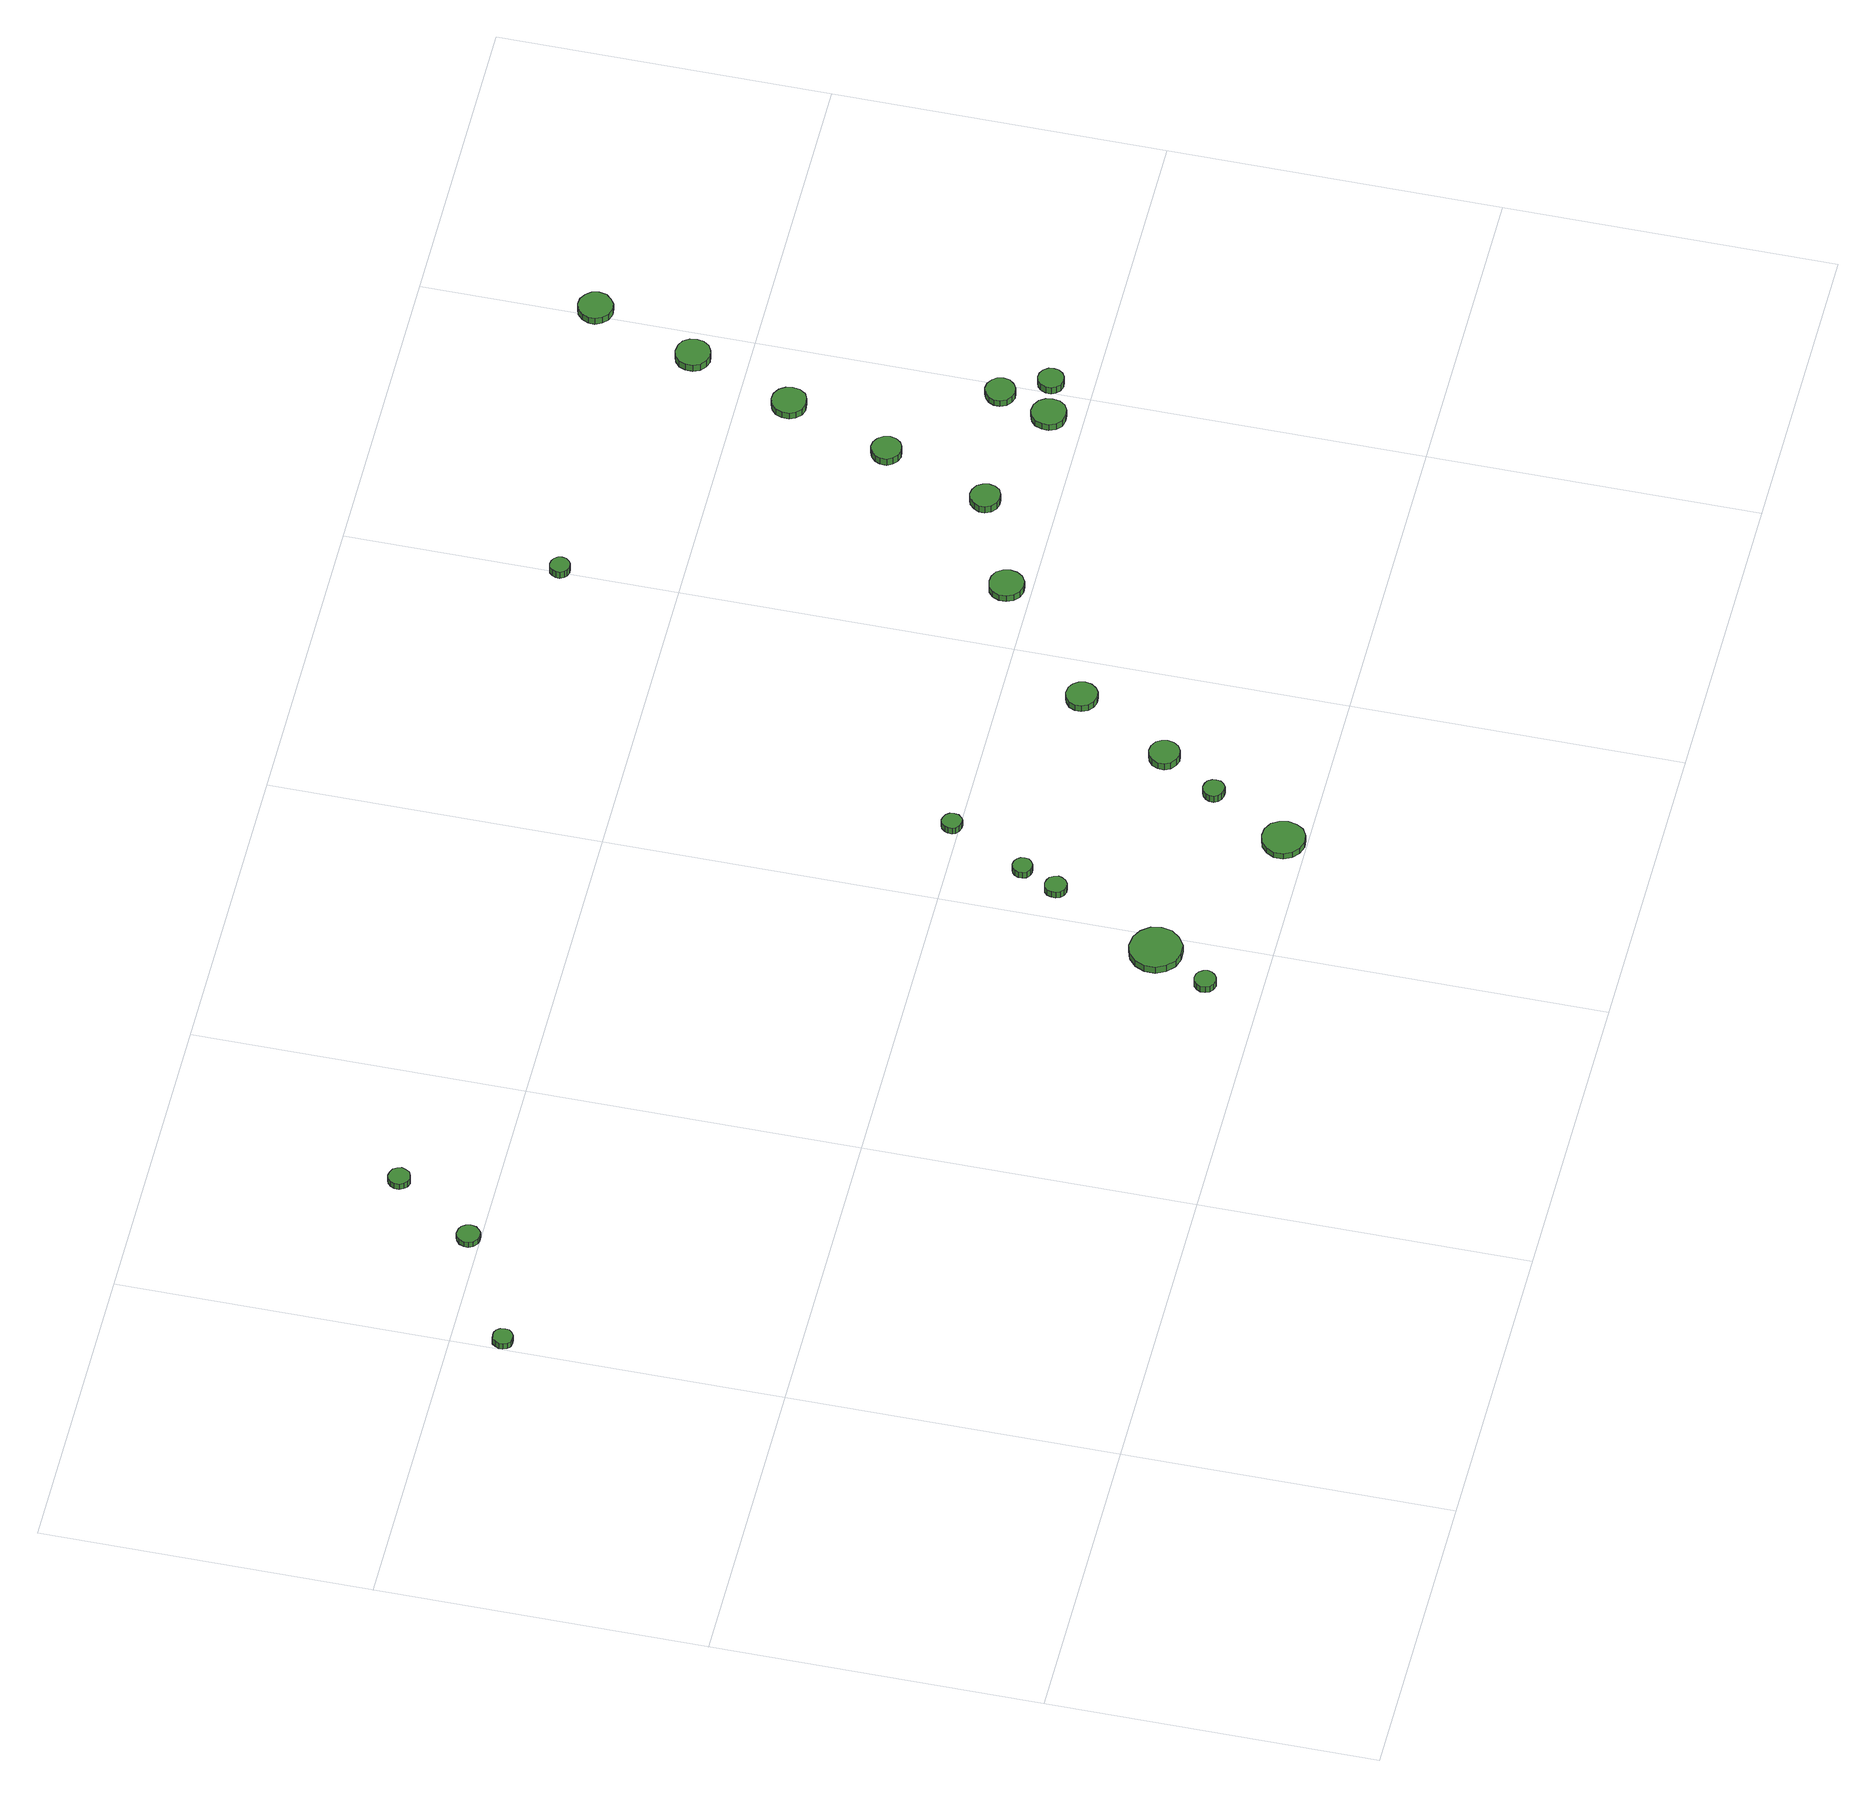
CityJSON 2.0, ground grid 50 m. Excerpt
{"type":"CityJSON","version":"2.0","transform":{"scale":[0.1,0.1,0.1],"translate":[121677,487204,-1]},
"CityObjects":{
"tree1":{"type":"SolitaryVegetationObject","attributes":{"function":"something"},"geometry":[{"type":"MultiSurface","lod":"1","boundaries":[[[0,1,2,3,4,5,6,7,8,9,10,11,12,13,14]],[[15,16,17,18,19,20,21,22,23,24,25,26,27,28,29]],[[0,29,28,1]],[[1,28,27,2]],[[2,27,26,3]],[[3,26,25,4]],[[4,25,24,5]],[[5,24,23,6]],[[6,23,22,7]],[[7,22,21,8]],[[8,21,20,9]],[[9,20,19,10]],[[10,19,18,11]],[[11,18,17,12]],[[12,17,16,13]],[[13,16,15,14]],[[14,15,29,0]]]}]},
"tree2":{"type":"SolitaryVegetationObject","attributes":{"function":"something"},"geometry":[{"type":"MultiSurface","lod":"1","boundaries":[[[30,31,32,33,34,35,36,37,38,39,40,41,42,43,44]],[[45,46,47,48,49,50,51,52,53,54,55,56,57,58,59]],[[30,59,58,31]],[[31,58,57,32]],[[32,57,56,33]],[[33,56,55,34]],[[34,55,54,35]],[[35,54,53,36]],[[36,53,52,37]],[[37,52,51,38]],[[38,51,50,39]],[[39,50,49,40]],[[40,49,48,41]],[[41,48,47,42]],[[42,47,46,43]],[[43,46,45,44]],[[44,45,59,30]]]}]},
"tree3":{"type":"SolitaryVegetationObject","attributes":{"function":"something"},"geometry":[{"type":"MultiSurface","lod":"1","boundaries":[[[60,61,62,63,64,65,66,67,68,69,70,71,72,73,74]],[[75,76,77,78,79,80,81,82,83,84,85,86,87,88,89]],[[60,89,88,61]],[[61,88,87,62]],[[62,87,86,63]],[[63,86,85,64]],[[64,85,84,65]],[[65,84,83,66]],[[66,83,82,67]],[[67,82,81,68]],[[68,81,80,69]],[[69,80,79,70]],[[70,79,78,71]],[[71,78,77,72]],[[72,77,76,73]],[[73,76,75,74]],[[74,75,89,60]]]}]},
"tree4":{"type":"SolitaryVegetationObject","attributes":{"function":"something"},"geometry":[{"type":"MultiSurface","lod":"1","boundaries":[[[90,91,92,93,94,95,96,97,98,99,100,101,102,103,104]],[[105,106,107,108,109,110,111,112,113,114,115,116,117,118,119]],[[90,119,118,91]],[[91,118,117,92]],[[92,117,116,93]],[[93,116,115,94]],[[94,115,114,95]],[[95,114,113,96]],[[96,113,112,97]],[[97,112,111,98]],[[98,111,110,99]],[[99,110,109,100]],[[100,109,108,101]],[[101,108,107,102]],[[102,107,106,103]],[[103,106,105,104]],[[104,105,119,90]]]}]},
"tree5":{"type":"SolitaryVegetationObject","attributes":{"function":"something"},"geometry":[{"type":"MultiSurface","lod":"1","boundaries":[[[120,121,122,123,124,125,126,127,128,129,130,131,132,133,134]],[[135,136,137,138,139,140,141,142,143,144,145,146,147,148,149]],[[120,149,148,121]],[[121,148,147,122]],[[122,147,146,123]],[[123,146,145,124]],[[124,145,144,125]],[[125,144,143,126]],[[126,143,142,127]],[[127,142,141,128]],[[128,141,140,129]],[[129,140,139,130]],[[130,139,138,131]],[[131,138,137,132]],[[132,137,136,133]],[[133,136,135,134]],[[134,135,149,120]]]}]},
"tree6":{"type":"SolitaryVegetationObject","attributes":{"function":"something"},"geometry":[{"type":"MultiSurface","lod":"1","boundaries":[[[150,151,152,153,154,155,156,157,158,159,160,161,162,163,164]],[[165,166,167,168,169,170,171,172,173,174,175,176,177,178,179]],[[150,179,178,151]],[[151,178,177,152]],[[152,177,176,153]],[[153,176,175,154]],[[154,175,174,155]],[[155,174,173,156]],[[156,173,172,157]],[[157,172,171,158]],[[158,171,170,159]],[[159,170,169,160]],[[160,169,168,161]],[[161,168,167,162]],[[162,167,166,163]],[[163,166,165,164]],[[164,165,179,150]]]}]},
"tree7":{"type":"SolitaryVegetationObject","attributes":{"function":"something"},"geometry":[{"type":"MultiSurface","lod":"1","boundaries":[[[180,181,182,183,184,185,186,187,188,189,190,191,192,193,194]],[[195,196,197,198,199,200,201,202,203,204,205,206,207,208,209]],[[180,209,208,181]],[[181,208,207,182]],[[182,207,206,183]],[[183,206,205,184]],[[184,205,204,185]],[[185,204,203,186]],[[186,203,202,187]],[[187,202,201,188]],[[188,201,200,189]],[[189,200,199,190]],[[190,199,198,191]],[[191,198,197,192]],[[192,197,196,193]],[[193,196,195,194]],[[194,195,209,180]]]}]},
"tree8":{"type":"SolitaryVegetationObject","attributes":{"function":"something"},"geometry":[{"type":"MultiSurface","lod":"1","boundaries":[[[210,211,212,213,214,215,216,217,218,219,220,221,222,223,224]],[[225,226,227,228,229,230,231,232,233,234,235,236,237,238,239]],[[210,239,238,211]],[[211,238,237,212]],[[212,237,236,213]],[[213,236,235,214]],[[214,235,234,215]],[[215,234,233,216]],[[216,233,232,217]],[[217,232,231,218]],[[218,231,230,219]],[[219,230,229,220]],[[220,229,228,221]],[[221,228,227,222]],[[222,227,226,223]],[[223,226,225,224]],[[224,225,239,210]]]}]},
"tree9":{"type":"SolitaryVegetationObject","attributes":{"function":"something"},"geometry":[{"type":"MultiSurface","lod":"1","boundaries":[[[240,241,242,243,244,245,246,247,248,249,250,251,252,253,254]],[[255,256,257,258,259,260,261,262,263,264,265,266,267,268,269]],[[240,269,268,241]],[[241,268,267,242]],[[242,267,266,243]],[[243,266,265,244]],[[244,265,264,245]],[[245,264,263,246]],[[246,263,262,247]],[[247,262,261,248]],[[248,261,260,249]],[[249,260,259,250]],[[250,259,258,251]],[[251,258,257,252]],[[252,257,256,253]],[[253,256,255,254]],[[254,255,269,240]]]}]},
"tree10":{"type":"SolitaryVegetationObject","attributes":{"function":"something"},"geometry":[{"type":"MultiSurface","lod":"1","boundaries":[[[270,271,272,273,274,275,276,277,278,279,280,281,282,283,284]],[[285,286,287,288,289,290,291,292,293,294,295,296,297,298,299]],[[270,299,298,271]],[[271,298,297,272]],[[272,297,296,273]],[[273,296,295,274]],[[274,295,294,275]],[[275,294,293,276]],[[276,293,292,277]],[[277,292,291,278]],[[278,291,290,279]],[[279,290,289,280]],[[280,289,288,281]],[[281,288,287,282]],[[282,287,286,283]],[[283,286,285,284]],[[284,285,299,270]]]}]},
"tree11":{"type":"SolitaryVegetationObject","attributes":{"function":"something"},"geometry":[{"type":"MultiSurface","lod":"1","boundaries":[[[300,301,302,303,304,305,306,307,308,309,310,311,312,313,314]],[[315,316,317,318,319,320,321,322,323,324,325,326,327,328,329]],[[300,329,328,301]],[[301,328,327,302]],[[302,327,326,303]],[[303,326,325,304]],[[304,325,324,305]],[[305,324,323,306]],[[306,323,322,307]],[[307,322,321,308]],[[308,321,320,309]],[[309,320,319,310]],[[310,319,318,311]],[[311,318,317,312]],[[312,317,316,313]],[[313,316,315,314]],[[314,315,329,300]]]}]},
"tree12":{"type":"SolitaryVegetationObject","attributes":{"function":"something"},"geometry":[{"type":"MultiSurface","lod":"1","boundaries":[[[330,331,332,333,334,335,336,337,338,339,340,341,342,343,344]],[[345,346,347,348,349,350,351,352,353,354,355,356,357,358,359]],[[330,359,358,331]],[[331,358,357,332]],[[332,357,356,333]],[[333,356,355,334]],[[334,355,354,335]],[[335,354,353,336]],[[336,353,352,337]],[[337,352,351,338]],[[338,351,350,339]],[[339,350,349,340]],[[340,349,348,341]],[[341,348,347,342]],[[342,347,346,343]],[[343,346,345,344]],[[344,345,359,330]]]}]},
"tree13":{"type":"SolitaryVegetationObject","attributes":{"function":"something"},"geometry":[{"type":"MultiSurface","lod":"1","boundaries":[[[360,361,362,363,364,365,366,367,368,369,370,371,372,373,374]],[[375,376,377,378,379,380,381,382,383,384,385,386,387,388,389]],[[360,389,388,361]],[[361,388,387,362]],[[362,387,386,363]],[[363,386,385,364]],[[364,385,384,365]],[[365,384,383,366]],[[366,383,382,367]],[[367,382,381,368]],[[368,381,380,369]],[[369,380,379,370]],[[370,379,378,371]],[[371,378,377,372]],[[372,377,376,373]],[[373,376,375,374]],[[374,375,389,360]]]}]},
"tree14":{"type":"SolitaryVegetationObject","attributes":{"function":"something"},"geometry":[{"type":"MultiSurface","lod":"1","boundaries":[[[390,391,392,393,394,395,396,397,398,399,400,401,402,403,404]],[[405,406,407,408,409,410,411,412,413,414,415,416,417,418,419]],[[390,419,418,391]],[[391,418,417,392]],[[392,417,416,393]],[[393,416,415,394]],[[394,415,414,395]],[[395,414,413,396]],[[396,413,412,397]],[[397,412,411,398]],[[398,411,410,399]],[[399,410,409,400]],[[400,409,408,401]],[[401,408,407,402]],[[402,407,406,403]],[[403,406,405,404]],[[404,405,419,390]]]}]},
"tree15":{"type":"SolitaryVegetationObject","attributes":{"function":"something"},"geometry":[{"type":"MultiSurface","lod":"1","boundaries":[[[420,421,422,423,424,425,426,427,428,429,430,431,432,433,434]],[[435,436,437,438,439,440,441,442,443,444,445,446,447,448,449]],[[420,449,448,421]],[[421,448,447,422]],[[422,447,446,423]],[[423,446,445,424]],[[424,445,444,425]],[[425,444,443,426]],[[426,443,442,427]],[[427,442,441,428]],[[428,441,440,429]],[[429,440,439,430]],[[430,439,438,431]],[[431,438,437,432]],[[432,437,436,433]],[[433,436,435,434]],[[434,435,449,420]]]}]},
"tree16":{"type":"SolitaryVegetationObject","attributes":{"function":"something"},"geometry":[{"type":"MultiSurface","lod":"1","boundaries":[[[450,451,452,453,454,455,456,457,458,459,460,461,462,463,464]],[[465,466,467,468,469,470,471,472,473,474,475,476,477,478,479]],[[450,479,478,451]],[[451,478,477,452]],[[452,477,476,453]],[[453,476,475,454]],[[454,475,474,455]],[[455,474,473,456]],[[456,473,472,457]],[[457,472,471,458]],[[458,471,470,459]],[[459,470,469,460]],[[460,469,468,461]],[[461,468,467,462]],[[462,467,466,463]],[[463,466,465,464]],[[464,465,479,450]]]}]},
"tree17":{"type":"SolitaryVegetationObject","attributes":{"function":"something"},"geometry":[{"type":"MultiSurface","lod":"1","boundaries":[[[480,481,482,483,484,485,486,487,488,489,490,491,492,493,494]],[[495,496,497,498,499,500,501,502,503,504,505,506,507,508,509]],[[480,509,508,481]],[[481,508,507,482]],[[482,507,506,483]],[[483,506,505,484]],[[484,505,504,485]],[[485,504,503,486]],[[486,503,502,487]],[[487,502,501,488]],[[488,501,500,489]],[[489,500,499,490]],[[490,499,498,491]],[[491,498,497,492]],[[492,497,496,493]],[[493,496,495,494]],[[494,495,509,480]]]}]},
"tree18":{"type":"SolitaryVegetationObject","attributes":{"function":"something"},"geometry":[{"type":"MultiSurface","lod":"1","boundaries":[[[510,511,512,513,514,515,516,517,518,519,520,521,522,523,524]],[[525,526,527,528,529,530,531,532,533,534,535,536,537,538,539]],[[510,539,538,511]],[[511,538,537,512]],[[512,537,536,513]],[[513,536,535,514]],[[514,535,534,515]],[[515,534,533,516]],[[516,533,532,517]],[[517,532,531,518]],[[518,531,530,519]],[[519,530,529,520]],[[520,529,528,521]],[[521,528,527,522]],[[522,527,526,523]],[[523,526,525,524]],[[524,525,539,510]]]}]},
"tree19":{"type":"SolitaryVegetationObject","attributes":{"function":"something"},"geometry":[{"type":"MultiSurface","lod":"1","boundaries":[[[540,541,542,543,544,545,546,547,548,549,550,551,552,553,554]],[[555,556,557,558,559,560,561,562,563,564,565,566,567,568,569]],[[540,569,568,541]],[[541,568,567,542]],[[542,567,566,543]],[[543,566,565,544]],[[544,565,564,545]],[[545,564,563,546]],[[546,563,562,547]],[[547,562,561,548]],[[548,561,560,549]],[[549,560,559,550]],[[550,559,558,551]],[[551,558,557,552]],[[552,557,556,553]],[[553,556,555,554]],[[554,555,569,540]]]}]},
"tree20":{"type":"SolitaryVegetationObject","attributes":{"function":"something"},"geometry":[{"type":"MultiSurface","lod":"1","boundaries":[[[570,571,572,573,574,575,576,577,578,579,580,581,582,583,584]],[[585,586,587,588,589,590,591,592,593,594,595,596,597,598,599]],[[570,599,598,571]],[[571,598,597,572]],[[572,597,596,573]],[[573,596,595,574]],[[574,595,594,575]],[[575,594,593,576]],[[576,593,592,577]],[[577,592,591,578]],[[578,591,590,579]],[[579,590,589,580]],[[580,589,588,581]],[[581,588,587,582]],[[582,587,586,583]],[[583,586,585,584]],[[584,585,599,570]]]}]},
"tree21":{"type":"SolitaryVegetationObject","attributes":{"function":"something"},"geometry":[{"type":"MultiSurface","lod":"1","boundaries":[[[600,601,602,603,604,605,606,607,608,609,610,611,612,613,614]],[[615,616,617,618,619,620,621,622,623,624,625,626,627,628,629]],[[600,629,628,601]],[[601,628,627,602]],[[602,627,626,603]],[[603,626,625,604]],[[604,625,624,605]],[[605,624,623,606]],[[606,623,622,607]],[[607,622,621,608]],[[608,621,620,609]],[[609,620,619,610]],[[610,619,618,611]],[[611,618,617,612]],[[612,617,616,613]],[[613,616,615,614]],[[614,615,629,600]]]}]},
"tree22":{"type":"SolitaryVegetationObject","attributes":{"function":"something"},"geometry":[{"type":"MultiSurface","lod":"1","boundaries":[[[630,631,632,633,634,635,636,637,638,639,640,641,642,643,644]],[[645,646,647,648,649,650,651,652,653,654,655,656,657,658,659]],[[630,659,658,631]],[[631,658,657,632]],[[632,657,656,633]],[[633,656,655,634]],[[634,655,654,635]],[[635,654,653,636]],[[636,653,652,637]],[[637,652,651,638]],[[638,651,650,639]],[[639,650,649,640]],[[640,649,648,641]],[[641,648,647,642]],[[642,647,646,643]],[[643,646,645,644]],[[644,645,659,630]]]}]}
},
"vertices":[
[31,924,17],[30,931,17],[26,936,17],[21,939,17],[15,939,17],[8,938,17],[4,933,17],[1,927,17],[1,921,17],[4,915,17],[8,911,17],[15,909,17],[21,910,17],[26,913,17],[30,918,17],[30,918,6],[26,913,6],[21,910,6],[15,909,6],[8,911,6],[4,915,6],[1,921,6],[1,927,6],[4,933,6],[8,938,6],[15,939,6],[21,939,6],[26,936,6],[30,931,6],[31,924,6],
[219,1018,16],[217,1025,16],[213,1031,16],[207,1034,16],[199,1035,16],[193,1033,16],[187,1028,16],[184,1021,16],[184,1014,16],[187,1007,16],[193,1002,16],[199,1000,16],[207,1001,16],[213,1005,16],[217,1010,16],[217,1010,6],[213,1005,6],[207,1001,6],[199,1000,6],[193,1002,6],[187,1007,6],[184,1014,6],[184,1021,6],[187,1028,6],[193,1033,6],[199,1035,6],[207,1034,6],[213,1031,6],[217,1025,6],[219,1018,6],
[305,1141,17],[303,1147,17],[299,1153,17],[293,1156,17],[286,1157,17],[280,1155,17],[275,1150,17],[272,1144,17],[272,1137,17],[275,1131,17],[280,1126,17],[286,1124,17],[293,1125,17],[299,1128,17],[303,1134,17],[303,1134,6],[299,1128,6],[293,1125,6],[286,1124,6],[280,1126,6],[275,1131,6],[272,1137,6],[272,1144,6],[275,1150,6],[280,1155,6],[286,1157,6],[293,1156,6],[299,1153,6],[303,1147,6],[305,1141,6],
[941,85,17],[939,91,17],[935,97,17],[929,100,17],[923,101,17],[916,99,17],[911,94,17],[908,88,17],[908,81,17],[911,75,17],[916,71,17],[923,68,17],[929,69,17],[935,73,17],[939,78,17],[939,78,5],[935,73,5],[929,69,5],[923,68,5],[916,71,5],[911,75,5],[908,81,5],[908,88,5],[911,94,5],[916,99,5],[923,101,5],[929,100,5],[935,97,5],[939,91,5],[941,85,5],
[1006,168,19],[1003,184,19],[993,197,19],[979,205,19],[962,207,19],[947,202,19],[935,191,19],[928,176,19],[928,160,19],[935,145,19],[947,134,19],[962,129,19],[979,130,19],[993,139,19],[1003,152,19],[1003,152,6],[993,139,6],[979,130,6],[962,129,6],[947,134,6],[935,145,6],[928,160,6],[928,176,6],[935,191,6],[947,202,6],[962,207,6],[979,205,6],[993,197,6],[1003,184,6],[1006,168,6],
[1070,336,20],[1068,343,20],[1064,349,20],[1058,352,20],[1052,353,20],[1045,351,20],[1040,346,20],[1038,340,20],[1038,333,20],[1040,327,20],[1045,322,20],[1052,320,20],[1058,321,20],[1064,324,20],[1068,330,20],[1068,330,8],[1064,324,8],[1058,321,8],[1052,320,8],[1045,322,8],[1040,327,8],[1038,333,8],[1038,340,8],[1040,346,8],[1045,351,8],[1052,353,8],[1058,352,8],[1064,349,8],[1068,343,8],[1070,336,8],
[1093,392,21],[1092,398,21],[1088,403,21],[1083,406,21],[1077,407,21],[1071,405,21],[1066,401,21],[1064,395,21],[1064,389,21],[1066,383,21],[1071,379,21],[1077,377,21],[1083,378,21],[1088,381,21],[1092,386,21],[1092,386,9],[1088,381,9],[1083,378,9],[1077,377,9],[1071,379,9],[1066,383,9],[1064,389,9],[1064,395,9],[1066,401,9],[1071,405,9],[1077,407,9],[1083,406,9],[1088,403,9],[1092,398,9],[1093,392,9],
[1251,35,17],[1248,48,17],[1241,59,17],[1229,66,17],[1216,67,17],[1203,63,17],[1193,54,17],[1187,42,17],[1187,28,17],[1193,16,17],[1203,7,17],[1216,3,17],[1229,4,17],[1241,11,17],[1248,22,17],[1248,22,6],[1241,11,6],[1229,4,6],[1216,3,6],[1203,7,6],[1193,16,6],[1187,28,6],[1187,42,6],[1193,54,6],[1203,63,6],[1216,67,6],[1229,66,6],[1241,59,6],[1248,48,6],[1251,35,6],
[1153,511,23],[1152,517,23],[1148,522,23],[1143,525,23],[1137,526,23],[1131,524,23],[1126,519,23],[1124,514,23],[1124,507,23],[1126,502,23],[1131,498,23],[1137,496,23],[1143,496,23],[1148,499,23],[1152,504,23],[1152,504,11],[1148,499,11],[1143,496,11],[1137,496,11],[1131,498,11],[1126,502,11],[1124,507,11],[1124,514,11],[1126,519,11],[1131,524,11],[1137,526,11],[1143,525,11],[1148,522,11],[1152,517,11],[1153,511,11],
[1305,155,19],[1304,161,19],[1300,167,19],[1294,170,19],[1288,171,19],[1281,169,19],[1276,164,19],[1273,158,19],[1273,151,19],[1276,145,19],[1281,141,19],[1288,139,19],[1294,139,19],[1300,143,19],[1304,148,19],[1304,148,6],[1300,143,6],[1294,139,6],[1288,139,6],[1281,141,6],[1276,145,6],[1273,151,6],[1273,158,6],[1276,164,6],[1281,169,6],[1288,171,6],[1294,170,6],[1300,167,6],[1304,161,6],[1305,155,6],
[1363,240,21],[1361,249,21],[1356,257,21],[1347,262,21],[1338,263,21],[1329,260,21],[1321,254,21],[1317,245,21],[1317,235,21],[1321,226,21],[1329,220,21],[1338,217,21],[1347,218,21],[1356,223,21],[1361,231,21],[1361,231,8],[1356,223,8],[1347,218,8],[1338,217,8],[1329,220,8],[1321,226,8],[1317,235,8],[1317,245,8],[1321,254,8],[1329,260,8],[1338,263,8],[1347,262,8],[1356,257,8],[1361,249,8],[1363,240,8],
[1445,382,24],[1443,391,24],[1437,399,24],[1429,404,24],[1419,405,24],[1410,402,24],[1402,396,24],[1398,387,24],[1398,377,24],[1402,368,24],[1410,361,24],[1419,358,24],[1429,359,24],[1437,364,24],[1443,372,24],[1443,372,12],[1437,364,12],[1429,359,12],[1419,358,12],[1410,361,12],[1402,368,12],[1398,377,12],[1398,387,12],[1402,396,12],[1410,402,12],[1419,405,12],[1429,404,12],[1437,399,12],[1443,391,12],[1445,382,12],
[1630,535,29],[1628,546,29],[1622,555,29],[1612,560,29],[1602,561,29],[1591,558,29],[1583,551,29],[1579,541,29],[1579,530,29],[1583,520,29],[1591,513,29],[1602,509,29],[1612,510,29],[1622,516,29],[1628,525,29],[1628,525,17],[1622,516,17],[1612,510,17],[1602,509,17],[1591,513,17],[1583,520,17],[1579,530,17],[1579,541,17],[1583,551,17],[1591,558,17],[1602,561,17],[1612,560,17],[1622,555,17],[1628,546,17],[1630,535,17],
[1510,1176,29],[1509,1182,29],[1505,1187,29],[1500,1190,29],[1493,1191,29],[1487,1189,29],[1483,1185,29],[1480,1179,29],[1480,1173,29],[1483,1167,29],[1487,1163,29],[1493,1161,29],[1500,1162,29],[1505,1165,29],[1509,1170,29],[1509,1170,16],[1505,1165,16],[1500,1162,16],[1493,1161,16],[1487,1163,16],[1483,1167,16],[1480,1173,16],[1480,1179,16],[1483,1185,16],[1487,1189,16],[1493,1191,16],[1500,1190,16],[1505,1187,16],[1509,1182,16],[1510,1176,16],
[1786,603,30],[1784,612,30],[1779,620,30],[1770,625,30],[1761,626,30],[1752,623,30],[1745,616,30],[1741,608,30],[1741,599,30],[1745,590,30],[1752,584,30],[1761,581,30],[1770,582,30],[1779,586,30],[1784,594,30],[1784,594,17],[1779,586,17],[1770,582,17],[1761,581,17],[1752,584,17],[1745,590,17],[1741,599,17],[1741,608,17],[1745,616,17],[1752,623,17],[1761,626,17],[1770,625,17],[1779,620,17],[1784,612,17],[1786,603,17],
[1846,764,29],[1844,773,29],[1838,781,29],[1830,786,29],[1821,787,29],[1812,784,29],[1805,777,29],[1801,769,29],[1801,759,29],[1805,751,29],[1812,745,29],[1821,742,29],[1830,743,29],[1838,747,29],[1844,755,29],[1844,755,16],[1838,747,16],[1830,743,16],[1821,742,16],[1812,745,16],[1805,751,16],[1801,759,16],[1801,769,16],[1805,777,16],[1812,784,16],[1821,787,16],[1830,786,16],[1838,781,16],[1844,773,16],[1846,764,16],
[1970,550,29],[1968,560,29],[1962,569,29],[1952,575,29],[1942,576,29],[1931,572,29],[1923,565,29],[1919,555,29],[1919,544,29],[1923,534,29],[1931,527,29],[1942,524,29],[1952,525,29],[1962,530,29],[1968,539,29],[1968,539,17],[1962,530,17],[1952,525,17],[1942,524,17],[1931,527,17],[1923,534,17],[1919,544,17],[1919,555,17],[1923,565,17],[1931,572,17],[1942,576,17],[1952,575,17],[1962,569,17],[1968,560,17],[1970,550,17],
[1908,923,29],[1906,933,29],[1900,942,29],[1890,948,29],[1879,949,29],[1869,945,29],[1861,938,29],[1857,928,29],[1857,917,29],[1861,908,29],[1869,900,29],[1879,897,29],[1890,898,29],[1900,903,29],[1906,912,29],[1906,912,17],[1900,903,17],[1890,898,17],[1879,897,17],[1869,900,17],[1861,908,17],[1857,917,17],[1857,928,17],[1861,938,17],[1869,945,17],[1879,949,17],[1890,948,17],[1900,942,17],[1906,933,17],[1908,923,17],
[1995,629,28],[1993,638,28],[1987,645,28],[1979,650,28],[1970,651,28],[1961,648,28],[1954,642,28],[1950,633,28],[1950,624,28],[1954,615,28],[1961,609,28],[1970,606,28],[1979,607,28],[1987,612,28],[1993,619,28],[1993,619,16],[1987,612,16],[1979,607,16],[1970,606,16],[1961,609,16],[1954,615,16],[1950,624,16],[1950,633,16],[1954,642,16],[1961,648,16],[1970,651,16],[1979,650,16],[1987,645,16],[1993,638,16],[1995,629,16],
[2028,561,29],[2027,569,29],[2022,576,29],[2015,580,29],[2007,581,29],[1999,578,29],[1994,573,29],[1990,565,29],[1990,557,29],[1994,550,29],[1999,545,29],[2007,542,29],[2015,543,29],[2022,547,29],[2027,554,29],[2027,554,16],[2022,547,16],[2015,543,16],[2007,542,16],[1999,545,16],[1994,550,16],[1990,557,16],[1990,565,16],[1994,573,16],[1999,578,16],[2007,581,16],[2015,580,16],[2022,576,16],[2027,569,16],[2028,561,16],
[1967,1079,31],[1965,1090,31],[1959,1099,31],[1949,1104,31],[1938,1105,31],[1928,1102,31],[1920,1095,31],[1916,1085,31],[1916,1074,31],[1920,1064,31],[1928,1057,31],[1938,1053,31],[1949,1055,31],[1959,1060,31],[1965,1069,31],[1965,1069,18],[1959,1060,18],[1949,1055,18],[1938,1053,18],[1928,1057,18],[1920,1064,18],[1916,1074,18],[1916,1085,18],[1920,1095,18],[1928,1102,18],[1938,1105,18],[1949,1104,18],[1959,1099,18],[1965,1090,18],[1967,1079,18],
[2026,1238,30],[2024,1249,30],[2017,1257,30],[2008,1263,30],[1997,1264,30],[1987,1261,30],[1979,1253,30],[1974,1243,30],[1974,1233,30],[1979,1223,30],[1987,1215,30],[1997,1212,30],[2008,1213,30],[2017,1219,30],[2024,1227,30],[2024,1227,18],[2017,1219,18],[2008,1213,18],[1997,1212,18],[1987,1215,18],[1979,1223,18],[1974,1233,18],[1974,1243,18],[1979,1253,18],[1987,1261,18],[1997,1264,18],[2008,1263,18],[2017,1257,18],[2024,1249,18],[2026,1238,18]
]}
